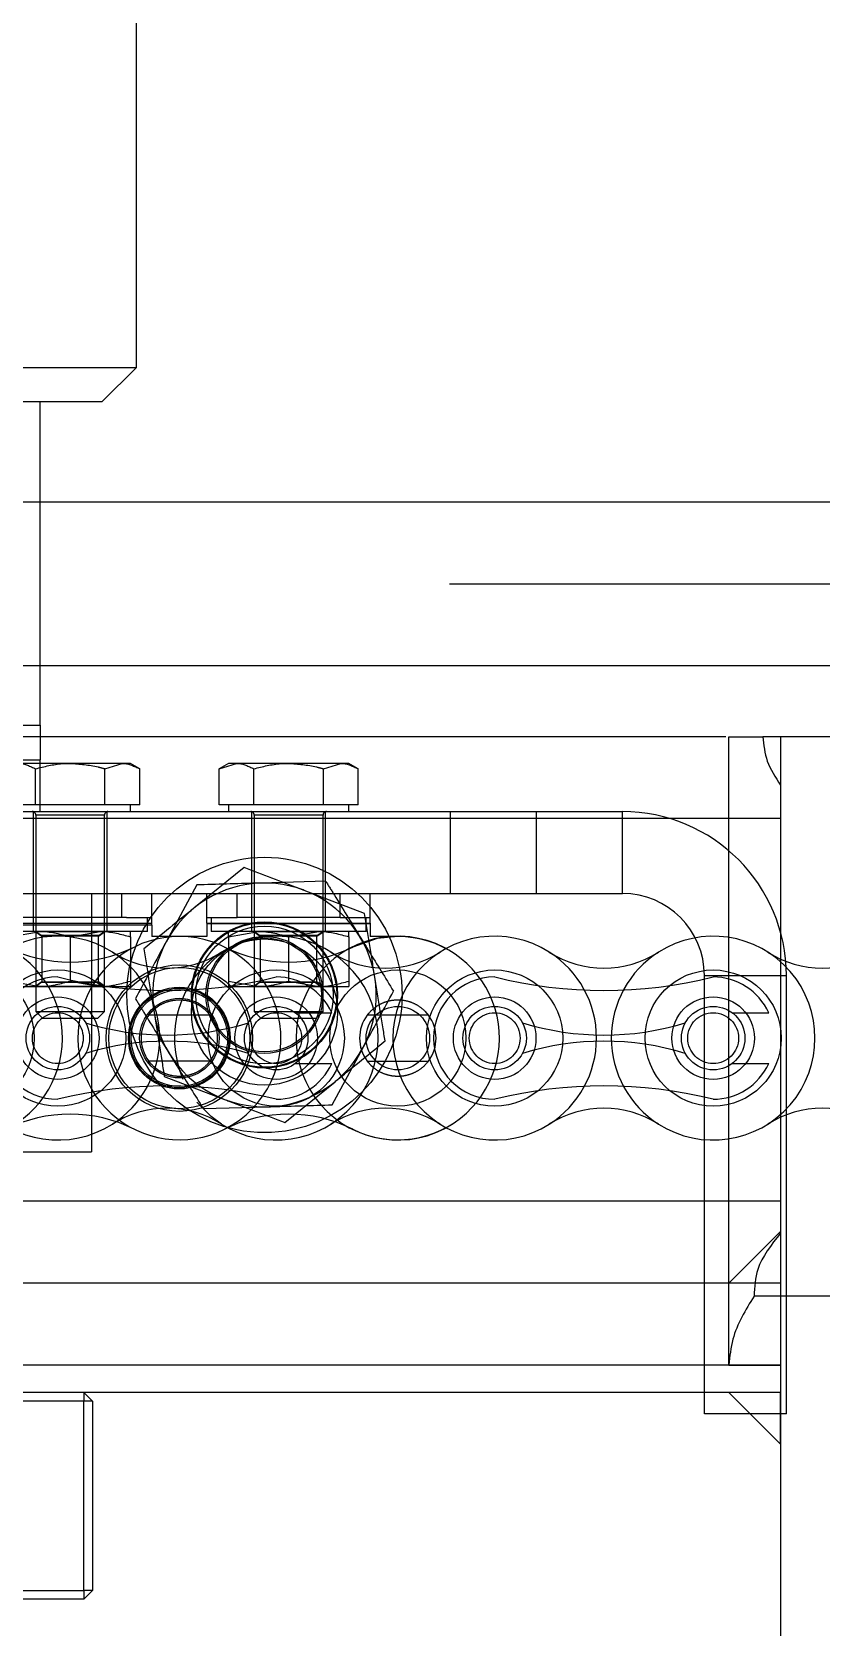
# Model space of a CAD drawing. Header units: metres. Extents: x 0 to 21025, y 0 to 14850.
# Drawn here: x 2208.5 to 2254.4, y 13221.3 to 13314 of the extents above; entities that cross this region are included whole.
import ezdxf

# ---------------------------------------------------------------- set-up
doc = ezdxf.new("R2010")
doc.units = ezdxf.units.M
doc.header["$LTSCALE"] = 25
doc.linetypes.add('DASHDOT', pattern=[25.4, 12.7, -6.35, 0, -6.35])
doc.linetypes.add('HIDDEN2', pattern=[4.7625, 3.175, -1.5875])
for name, color, linetype in [('SFU', 3, 'DASHDOT'), ('SL4', 4, 'Continuous'), ('ST1', 7, 'HIDDEN2')]:
    doc.layers.add(name, color=color, linetype=linetype)

msp = doc.modelspace()

# ---------------------------------------------------------------- linework, layer by layer
at = {"layer": 'SFU'}
for p, q in [((2214.549, 13294.484), (2214.549, 13318.284)), ((2178.949, 13294.484), (2214.549, 13294.484)), ((2212.549, 13292.484), (2214.549, 13294.484)), ((2212.549, 13292.484), (2178.949, 13292.484)), ((2208.949, 13286.681), (2208.949, 13292.484)), ((2208.949, 13273.704), (2208.949, 13286.681)), ((2206.86, 13273.704), (2208.949, 13273.704)), ((2193.949, 13271.684), (2208.949, 13271.684)), ((2210.699, 13271.484), (2207.668, 13271.484)), ((2208.678, 13269.084), (2208.678, 13271.171)), ((2208.949, 13268.684), (2208.949, 13271.684)), ((2213.73, 13271.484), (2210.699, 13271.484)), ((2212.72, 13271.171), (2213.73, 13271.484)), ((2212.72, 13269.084), (2212.72, 13271.171)), ((2214.199, 13271.484), (2213.73, 13271.484)), ((2214.741, 13271.171), (2214.199, 13271.484)), ((2214.741, 13269.084), (2214.741, 13271.171)), ((2219.358, 13271.171), (2220.368, 13271.484)), ((2219.899, 13271.484), (2219.358, 13271.171)), ((2219.358, 13269.084), (2219.358, 13271.171)), ((2220.368, 13271.484), (2219.899, 13271.484)), ((2223.399, 13271.484), (2220.368, 13271.484)), ((2221.378, 13269.084), (2221.378, 13271.171)), ((2226.43, 13271.484), (2223.399, 13271.484)), ((2225.42, 13271.171), (2226.43, 13271.484)), ((2225.42, 13269.084), (2225.42, 13271.171)), ((2226.899, 13271.484), (2226.43, 13271.484)), ((2227.441, 13271.171), (2226.899, 13271.484)), ((2227.441, 13269.084), (2227.441, 13271.171)), ((2125.089, 13268.684), (2232.809, 13268.684)), ((2208.678, 13269.084), (2207.668, 13269.084)), ((2208.549, 13268.684), (2208.549, 13263.921)), ((2210.699, 13269.084), (2208.678, 13269.084)), ((2212.699, 13268.484), (2208.699, 13268.484)), ((2208.699, 13268.484), (2208.699, 13257.074)), ((2212.72, 13269.084), (2210.699, 13269.084)), ((2212.699, 13257.074), (2212.699, 13268.484)), ((2213.73, 13269.084), (2212.72, 13269.084)), ((2212.849, 13263.921), (2212.849, 13268.684)), ((2214.741, 13269.084), (2213.73, 13269.084)), ((2214.199, 13268.684), (2214.199, 13269.084)), ((2220.368, 13269.084), (2219.358, 13269.084)), ((2219.899, 13269.084), (2219.899, 13268.684)), ((2221.378, 13269.084), (2220.368, 13269.084)), ((2221.249, 13268.684), (2221.249, 13263.921)), ((2223.399, 13269.084), (2221.378, 13269.084)), ((2225.399, 13268.484), (2221.399, 13268.484)), ((2221.399, 13268.484), (2221.399, 13257.074)), ((2225.42, 13269.084), (2223.399, 13269.084)), ((2225.399, 13257.074), (2225.399, 13268.484)), ((2226.43, 13269.084), (2225.42, 13269.084)), ((2225.549, 13263.921), (2225.549, 13268.684)), ((2227.441, 13269.084), (2226.43, 13269.084)), ((2226.899, 13268.684), (2226.899, 13269.084)), ((2232.809, 13263.921), (2232.809, 13268.684)), ((2232.809, 13268.684), (2237.809, 13268.684)), ((2237.809, 13263.921), (2237.809, 13268.684)), ((2237.809, 13268.684), (2242.809, 13268.684)), ((2242.809, 13263.921), (2242.809, 13268.684)), ((2125.089, 13263.921), (2232.809, 13263.921)), ((2208.549, 13263.921), (2208.549, 13262.521)), ((2211.945, 13263.921), (2211.945, 13248.921)), ((2212.849, 13262.521), (2212.849, 13263.921)), ((2213.699, 13262.521), (2213.699, 13263.921)), ((2215.449, 13262.521), (2215.449, 13263.921)), ((2218.649, 13262.521), (2218.649, 13263.921)), ((2220.399, 13262.521), (2220.399, 13263.921)), ((2221.249, 13263.921), (2221.249, 13262.521)), ((2225.549, 13262.521), (2225.549, 13263.921)), ((2226.399, 13262.521), (2226.399, 13263.921)), ((2228.149, 13262.521), (2228.149, 13263.921)), ((2232.809, 13263.921), (2237.809, 13263.921)), ((2237.809, 13263.921), (2242.809, 13263.921)), ((2215.449, 13262.171), (2205.949, 13262.171)), ((2215.449, 13262.084), (2205.949, 13262.084)), ((2213.983, 13262.521), (2207.415, 13262.521)), ((2208.549, 13262.521), (2208.549, 13261.721)), ((2212.849, 13261.721), (2212.849, 13262.521)), ((2213.983, 13262.521), (2215.449, 13262.521)), ((2215.199, 13261.721), (2215.199, 13262.521)), ((2215.449, 13262.084), (2215.449, 13262.521)), ((2215.449, 13262.084), (2215.449, 13261.426)), ((2218.649, 13262.521), (2220.399, 13262.521)), ((2218.649, 13262.209), (2218.649, 13262.521)), ((2218.649, 13262.209), (2228.149, 13262.209)), ((2218.649, 13262.209), (2218.649, 13261.426)), ((2218.649, 13262.171), (2228.149, 13262.171)), ((2218.899, 13262.521), (2218.899, 13261.721)), ((2226.399, 13262.521), (2220.399, 13262.521)), ((2221.249, 13262.521), (2221.249, 13261.721)), ((2225.549, 13261.721), (2225.549, 13262.521)), ((2226.399, 13262.521), (2228.149, 13262.521)), ((2227.899, 13261.721), (2227.899, 13262.521)), ((2228.149, 13262.209), (2228.149, 13262.521)), ((2228.149, 13262.209), (2228.149, 13261.426)), ((2215.199, 13261.721), (2206.199, 13261.721)), ((2207.199, 13261.409), (2208.949, 13261.721)), ((2208.699, 13261.721), (2208.699, 13261.696)), ((2208.699, 13261.721), (2209.049, 13261.476)), ((2212.699, 13261.696), (2208.699, 13261.696)), ((2208.699, 13261.696), (2209.049, 13261.451)), ((2212.349, 13261.476), (2209.049, 13261.476)), ((2209.049, 13261.476), (2209.049, 13261.451)), ((2212.349, 13261.451), (2209.049, 13261.451)), ((2209.049, 13261.451), (2209.049, 13258.766)), ((2210.699, 13261.409), (2212.449, 13261.721)), ((2210.699, 13261.409), (2210.699, 13258.834)), ((2212.349, 13261.476), (2212.699, 13261.721)), ((2212.349, 13261.451), (2212.699, 13261.696)), ((2212.349, 13261.451), (2212.349, 13261.476)), ((2212.349, 13258.766), (2212.349, 13261.451)), ((2212.699, 13261.696), (2212.699, 13261.721)), ((2214.199, 13261.409), (2214.199, 13258.834)), ((2217.049, 13261.426), (2215.449, 13261.426)), ((2218.649, 13261.426), (2217.049, 13261.426)), ((2227.899, 13261.721), (2218.899, 13261.721)), ((2219.899, 13261.409), (2221.649, 13261.721)), ((2219.899, 13261.409), (2219.899, 13258.834)), ((2221.399, 13261.721), (2221.749, 13261.476)), ((2221.399, 13261.721), (2221.399, 13261.696)), ((2225.399, 13261.696), (2221.399, 13261.696)), ((2221.399, 13261.696), (2221.749, 13261.451)), ((2225.049, 13261.476), (2221.749, 13261.476)), ((2221.749, 13261.476), (2221.749, 13261.451)), ((2225.049, 13261.451), (2221.749, 13261.451)), ((2221.749, 13261.451), (2221.749, 13258.766)), ((2223.399, 13261.409), (2225.149, 13261.721)), ((2223.399, 13261.409), (2223.399, 13258.834)), ((2225.049, 13261.476), (2225.399, 13261.721)), ((2225.049, 13261.451), (2225.399, 13261.696)), ((2225.049, 13261.451), (2225.049, 13261.476)), ((2225.049, 13258.766), (2225.049, 13261.451)), ((2225.399, 13261.696), (2225.399, 13261.721)), ((2226.899, 13261.409), (2226.899, 13258.834)), ((2229.749, 13261.426), (2228.149, 13261.426)), ((2247.572, 13259.159), (2252.334, 13259.159)), ((2247.572, 13233.684), (2247.572, 13259.159)), ((2252.334, 13233.684), (2252.334, 13259.159)), ((2207.199, 13258.834), (2208.949, 13258.521)), ((2207.199, 13258.521), (2208.949, 13258.521)), ((2209.049, 13258.792), (2208.699, 13258.547)), ((2209.049, 13258.766), (2208.699, 13258.521)), ((2208.699, 13258.547), (2212.699, 13258.547)), ((2208.949, 13258.521), (2212.449, 13258.521)), ((2209.049, 13258.792), (2212.349, 13258.792)), ((2209.049, 13258.766), (2212.349, 13258.766)), ((2210.699, 13258.834), (2212.449, 13258.521)), ((2212.699, 13258.547), (2212.349, 13258.792)), ((2212.699, 13258.521), (2212.349, 13258.766)), ((2212.449, 13258.521), (2214.199, 13258.521)), ((2219.899, 13258.834), (2221.649, 13258.521)), ((2219.899, 13258.521), (2221.649, 13258.521)), ((2221.749, 13258.792), (2221.399, 13258.547)), ((2221.749, 13258.766), (2221.399, 13258.521)), ((2221.399, 13258.547), (2225.399, 13258.547)), ((2221.649, 13258.521), (2225.149, 13258.521)), ((2221.749, 13258.792), (2225.049, 13258.792)), ((2221.749, 13258.766), (2225.049, 13258.766)), ((2223.399, 13258.834), (2225.149, 13258.521)), ((2225.399, 13258.547), (2225.049, 13258.792)), ((2225.399, 13258.521), (2225.049, 13258.766)), ((2225.149, 13258.521), (2226.899, 13258.521)), ((2208.699, 13257.074), (2212.699, 13257.074)), ((2208.699, 13257.074), (2209.089, 13256.684)), ((2209.089, 13256.684), (2212.309, 13256.684)), ((2212.309, 13256.684), (2212.699, 13257.074)), ((2218.829, 13256.856), (2215.269, 13256.856)), ((2221.399, 13257.074), (2225.399, 13257.074)), ((2221.399, 13257.074), (2221.789, 13256.684)), ((2221.789, 13256.684), (2225.009, 13256.684)), ((2225.009, 13256.684), (2225.399, 13257.074)), ((2228.059, 13256.968), (2227.969, 13256.856)), ((2231.529, 13256.856), (2227.969, 13256.856)), ((2231.529, 13256.856), (2231.356, 13257.061)), ((2218.829, 13254.186), (2215.269, 13254.186)), ((2215.359, 13254.074), (2215.269, 13254.186)), ((2218.829, 13254.186), (2218.656, 13253.982)), ((2227.969, 13254.186), (2231.529, 13254.186)), ((2195.447, 13248.921), (2211.945, 13248.921)), ((2252.334, 13233.684), (2247.572, 13233.684))]:
    msp.add_line(p, q, dxfattribs=at)
at = {"layer": 'SFU', "flags": 128}
for points in [[(2229.749, 13261.426), (2228.54, 13261.301), (2227.127, 13260.812)], [(2215.269, 13256.856), (2215.476, 13257.095), (2215.586, 13257.197)], [(2227.969, 13254.186), (2228.176, 13253.948), (2228.286, 13253.845)]]:
    msp.add_lwpolyline(points, dxfattribs=at)
at = {"layer": 'SFU'}
for centre, radius in [((2204.349, 13255.521), 4.255), ((2217.049, 13255.521), 4.255), ((2217.049, 13255.521), 4.1), ((2217.049, 13255.521), 4.1), ((2217.049, 13255.521), 4.1), ((2217.049, 13255.521), 4.1), ((2229.749, 13255.521), 3.96), ((2217.049, 13255.521), 2.955), ((2217.049, 13255.521), 2.892), ((2217.049, 13255.521), 2.803), ((2217.049, 13255.521), 2.314), ((2229.749, 13255.521), 1.845)]:
    msp.add_circle(centre, radius, dxfattribs=at)
for centre, radius, start, end in [((2208.499, 13268.484), 0.2, 0, 90), ((2212.899, 13268.484), 0.2, 90, 180), ((2221.199, 13268.484), 0.2, 0, 90), ((2225.599, 13268.484), 0.2, 90, 180), ((2242.809, 13259.159), 9.525, 0, 90), ((2242.809, 13259.159), 4.762, 0, 90), ((2204.349, 13255.521), 5.905, 243.64084, 90), ((2210.699, 13268.336), 8.397, 243.64084, 296.35916), ((2217.049, 13255.521), 5.905, 90, 296.35916), ((2217.049, 13255.521), 5.905, 296.35916, 90), ((2223.399, 13268.336), 8.397, 243.64084, 296.35916), ((2229.749, 13255.521), 5.92, 57.56669, 302.43331), ((2229.749, 13255.521), 5.905, 243.64084, 90), ((2217.049, 13255.521), 2.225, 143.1301, 216.8699), ((2217.049, 13255.521), 2.225, 323.1301, 36.8699), ((2229.749, 13255.521), 2.225, 143.1301, 216.8699), ((2229.749, 13255.521), 2.225, 323.1301, 36.8699), ((2210.699, 13242.706), 8.397, 63.64084, 116.35916), ((2223.399, 13242.706), 8.397, 63.64084, 116.35916)]:
    msp.add_arc(centre, radius, start, end, dxfattribs=at)
for points, knots in [([(2208.949, 13273.704), (2208.949, 13273.357), (2208.949, 13272.684), (2208.949, 13271.886), (2208.949, 13271.76), (2208.949, 13271.684)], [0, 0, 0, 0, 0.297736, 0.577022, 1, 1, 1, 1]), ([(2207.668, 13271.484), (2207.692, 13271.483), (2208.033, 13271.479), (2208.368, 13271.319), (2208.678, 13271.171)], [0, 0, 0, 0, 0.070174, 1, 1, 1, 1]), ([(2208.678, 13271.171), (2209.197, 13271.3), (2209.864, 13271.466), (2210.547, 13271.481), (2210.699, 13271.484)], [0, 0, 0, 0, 0.778131, 1, 1, 1, 1]), ([(2210.699, 13271.484), (2211.248, 13271.443), (2211.932, 13271.392), (2212.589, 13271.208), (2212.72, 13271.171)], [0, 0, 0, 0, 0.801725, 1, 1, 1, 1]), ([(2213.73, 13271.484), (2213.754, 13271.483), (2214.095, 13271.479), (2214.43, 13271.319), (2214.741, 13271.171)], [0, 0, 0, 0, 0.070174, 1, 1, 1, 1]), ([(2220.368, 13271.484), (2220.392, 13271.483), (2220.733, 13271.479), (2221.068, 13271.319), (2221.378, 13271.171)], [0, 0, 0, 0, 0.070174, 1, 1, 1, 1]), ([(2221.378, 13271.171), (2221.897, 13271.3), (2222.564, 13271.466), (2223.247, 13271.481), (2223.399, 13271.484)], [0, 0, 0, 0, 0.778131, 1, 1, 1, 1]), ([(2223.399, 13271.484), (2223.948, 13271.443), (2224.632, 13271.392), (2225.289, 13271.208), (2225.42, 13271.171)], [0, 0, 0, 0, 0.801725, 1, 1, 1, 1]), ([(2226.43, 13271.484), (2226.454, 13271.483), (2226.795, 13271.479), (2227.13, 13271.319), (2227.441, 13271.171)], [0, 0, 0, 0, 0.070174, 1, 1, 1, 1]), ([(2208.949, 13261.721), (2208.991, 13261.721), (2209.582, 13261.716), (2210.161, 13261.557), (2210.699, 13261.409)], [0, 0, 0, 0, 0.070174, 1, 1, 1, 1]), ([(2212.449, 13261.721), (2212.491, 13261.721), (2213.082, 13261.716), (2213.661, 13261.557), (2214.199, 13261.409)], [0, 0, 0, 0, 0.0701742, 1, 1, 1, 1]), ([(2214.199, 13261.409), (2214.199, 13261.456), (2214.199, 13261.639), (2214.199, 13261.686), (2214.199, 13261.721)], [0, 0, 0, 0, 0.257551, 1, 1, 1, 1]), ([(2219.899, 13261.409), (2219.899, 13261.456), (2219.899, 13261.639), (2219.899, 13261.686), (2219.899, 13261.721)], [0, 0, 0, 0, 0.257551, 1, 1, 1, 1]), ([(2221.649, 13261.721), (2221.691, 13261.721), (2222.282, 13261.716), (2222.861, 13261.557), (2223.399, 13261.409)], [0, 0, 0, 0, 0.070174, 1, 1, 1, 1]), ([(2225.149, 13261.721), (2225.191, 13261.721), (2225.782, 13261.716), (2226.361, 13261.557), (2226.899, 13261.409)], [0, 0, 0, 0, 0.0701742, 1, 1, 1, 1]), ([(2226.899, 13261.409), (2226.899, 13261.456), (2226.899, 13261.639), (2226.899, 13261.686), (2226.899, 13261.721)], [0, 0, 0, 0, 0.257551, 1, 1, 1, 1]), ([(2208.949, 13258.521), (2208.991, 13258.522), (2209.582, 13258.526), (2210.161, 13258.685), (2210.699, 13258.834)], [0, 0, 0, 0, 0.070174, 1, 1, 1, 1]), ([(2212.449, 13258.521), (2212.491, 13258.522), (2213.082, 13258.526), (2213.661, 13258.685), (2214.199, 13258.834)], [0, 0, 0, 0, 0.0701742, 1, 1, 1, 1]), ([(2214.199, 13258.834), (2214.199, 13258.787), (2214.199, 13258.603), (2214.199, 13258.556), (2214.199, 13258.521)], [0, 0, 0, 0, 0.257551, 1, 1, 1, 1]), ([(2219.899, 13258.834), (2219.899, 13258.787), (2219.899, 13258.603), (2219.899, 13258.556), (2219.899, 13258.521)], [0, 0, 0, 0, 0.257551, 1, 1, 1, 1]), ([(2221.649, 13258.521), (2221.691, 13258.522), (2222.282, 13258.526), (2222.861, 13258.685), (2223.399, 13258.834)], [0, 0, 0, 0, 0.070174, 1, 1, 1, 1]), ([(2225.149, 13258.521), (2225.191, 13258.522), (2225.782, 13258.526), (2226.361, 13258.685), (2226.899, 13258.834)], [0, 0, 0, 0, 0.0701742, 1, 1, 1, 1]), ([(2226.899, 13258.834), (2226.899, 13258.787), (2226.899, 13258.603), (2226.899, 13258.556), (2226.899, 13258.521)], [0, 0, 0, 0, 0.257551, 1, 1, 1, 1]), ([(2215.269, 13256.856), (2215.381, 13256.986), (2215.6, 13257.242), (2216.04, 13257.525), (2216.529, 13257.706), (2217.049, 13257.766), (2217.57, 13257.706), (2218.059, 13257.525), (2218.499, 13257.242), (2218.718, 13256.986), (2218.829, 13256.856)], [0, 0, 0, 0, 0.130043, 0.255982, 0.379107, 0.5, 0.620893, 0.744018, 0.869957, 1, 1, 1, 1]), ([(2227.969, 13256.856), (2228.081, 13256.986), (2228.3, 13257.242), (2228.74, 13257.525), (2229.229, 13257.706), (2229.749, 13257.766), (2230.27, 13257.706), (2230.759, 13257.525), (2231.199, 13257.242), (2231.418, 13256.986), (2231.529, 13256.856)], [0, 0, 0, 0, 0.130043, 0.255982, 0.379107, 0.5, 0.620893, 0.744018, 0.869957, 1, 1, 1, 1]), ([(2218.829, 13254.186), (2218.718, 13254.056), (2218.499, 13253.801), (2218.059, 13253.517), (2217.57, 13253.337), (2217.049, 13253.276), (2216.529, 13253.337), (2216.04, 13253.517), (2215.6, 13253.801), (2215.381, 13254.056), (2215.269, 13254.186)], [0, 0, 0, 0, 0.130043, 0.255982, 0.379107, 0.5, 0.620893, 0.744018, 0.869957, 1, 1, 1, 1]), ([(2231.529, 13254.186), (2231.418, 13254.056), (2231.199, 13253.801), (2230.759, 13253.517), (2230.27, 13253.337), (2229.749, 13253.276), (2229.229, 13253.337), (2228.74, 13253.517), (2228.3, 13253.801), (2228.081, 13254.056), (2227.969, 13254.186)], [0, 0, 0, 0, 0.130043, 0.255982, 0.379107, 0.5, 0.620893, 0.744018, 0.869957, 1, 1, 1, 1])]:
    msp.add_open_spline(points, degree=3, knots=knots, dxfattribs=at)
at = {"layer": 'SL4'}
for p, q in [((2155.821, 13286.681), (2875.564, 13286.681)), ((2875.564, 13277.156), (2167.668, 13277.156)), ((2248.821, 13273.031), (2171.991, 13273.031)), ((2248.996, 13268.274), (2248.996, 13273.031)), ((2251.996, 13273.031), (2250.966, 13273.031)), ((2251.996, 13273.031), (2251.996, 13270.212)), ((2258.346, 13273.031), (2251.996, 13273.031)), ((2251.996, 13273.031), (2251.996, 13240.531)), ((2248.996, 13268.274), (2176.501, 13268.274)), ((2251.996, 13268.274), (2248.996, 13268.274)), ((2248.996, 13246.044), (2248.996, 13268.274)), ((2220.806, 13265.442), (2217.894, 13263.074)), ((2227.818, 13262.767), (2224.312, 13264.104)), ((2216.173, 13253.295), (2219.679, 13251.958)), ((2223.186, 13250.621), (2226.097, 13252.989)), ((2248.996, 13246.044), (2196.996, 13246.044)), ((2248.996, 13241.281), (2248.996, 13246.044)), ((2251.996, 13246.044), (2248.996, 13246.044)), ((2248.996, 13241.281), (2251.996, 13244.281)), ((2251.996, 13244.191), (2251.996, 13240.531)), ((2248.996, 13241.281), (2195.016, 13241.281)), ((2248.996, 13236.524), (2248.996, 13241.281)), ((2251.996, 13240.531), (2250.459, 13240.531)), ((2251.996, 13240.531), (2251.996, 13236.524)), ((2258.346, 13240.531), (2251.996, 13240.531)), ((2251.996, 13240.531), (2251.996, 13128.831)), ((2251.996, 13236.524), (2197.307, 13236.524)), ((2248.996, 13236.524), (2251.996, 13236.524)), ((2251.996, 13236.524), (2251.996, 13234.931)), ((2251.996, 13234.931), (2198.019, 13234.931)), ((2211.496, 13234.931), (2211.496, 13234.431)), ((2211.996, 13234.431), (2211.496, 13234.931)), ((2248.996, 13234.931), (2251.996, 13231.931)), ((2251.996, 13234.931), (2248.996, 13234.931)), ((2251.996, 13231.931), (2251.996, 13234.931)), ((2211.496, 13234.431), (2198.237, 13234.431)), ((2211.496, 13223.431), (2211.496, 13234.431)), ((2211.996, 13234.431), (2211.496, 13234.431)), ((2211.996, 13234.431), (2211.996, 13223.431)), ((2202.406, 13223.431), (2211.496, 13223.431)), ((2211.496, 13222.931), (2202.568, 13222.931)), ((2211.496, 13223.431), (2211.496, 13222.931)), ((2211.996, 13223.431), (2211.496, 13223.431)), ((2211.996, 13223.431), (2211.496, 13222.931))]:
    msp.add_line(p, q, dxfattribs=at)
msp.add_circle((2083.564, 13184.681), 125, dxfattribs=at)
for start, end in [(69.1229, 129.1229), (9.1229, 69.1229), (129.1229, 189.1229), (309.1229, 9.1229), (189.1229, 249.1229), (249.1229, 309.1229)]:
    msp.add_arc((2221.996, 13258.031), 6.5, start, end, dxfattribs=at)
for points, knots in [([(2248.996, 13273.031), (2249.061, 13273.031), (2249.192, 13273.031), (2249.99, 13273.031), (2250.638, 13273.031), (2250.966, 13273.031)], [0, 0, 0, 0, 0.331384, 0.661532, 1, 1, 1, 1]), ([(2250.966, 13273.031), (2251.016, 13272.554), (2251.118, 13271.57), (2251.698, 13270.674), (2251.996, 13270.212)], [0, 0, 0, 0, 0.485291, 1, 1, 1, 1]), ([(2224.312, 13264.104), (2224.229, 13264.136), (2223.045, 13264.588), (2221.885, 13265.03), (2220.806, 13265.442)], [0, 0, 0, 0, 0.070215, 1, 1, 1, 1]), ([(2217.894, 13263.074), (2217.825, 13263.018), (2216.842, 13262.218), (2215.879, 13261.434), (2214.983, 13260.706)], [0, 0, 0, 0, 0.070215, 1, 1, 1, 1]), ([(2228.413, 13259.062), (2228.365, 13259.365), (2228.163, 13260.619), (2227.967, 13261.841), (2227.818, 13262.767)], [0, 0, 0, 0, 0.241851, 1, 1, 1, 1]), ([(2214.983, 13260.706), (2215.132, 13259.78), (2215.328, 13258.558), (2215.529, 13257.304), (2215.578, 13257.001)], [0, 0, 0, 0, 0.7581486, 1, 1, 1, 1]), ([(2229.009, 13255.356), (2228.965, 13255.626), (2228.771, 13256.833), (2228.57, 13258.088), (2228.413, 13259.062)], [0, 0, 0, 0, 0.223713, 1, 1, 1, 1]), ([(2215.578, 13257.001), (2215.734, 13256.027), (2215.936, 13254.772), (2216.13, 13253.565), (2216.173, 13253.295)], [0, 0, 0, 0, 0.776287, 1, 1, 1, 1]), ([(2226.097, 13252.989), (2226.166, 13253.045), (2227.149, 13253.844), (2228.113, 13254.628), (2229.009, 13255.356)], [0, 0, 0, 0, 0.070215, 1, 1, 1, 1]), ([(2219.679, 13251.958), (2219.762, 13251.926), (2220.947, 13251.475), (2222.107, 13251.032), (2223.186, 13250.621)], [0, 0, 0, 0, 0.070215, 1, 1, 1, 1]), ([(2251.996, 13244.191), (2251.456, 13243.508), (2250.55, 13242.364), (2250.485, 13241.058), (2250.459, 13240.531)], [0, 0, 0, 0, 0.595978, 1, 1, 1, 1]), ([(2250.459, 13240.531), (2249.961, 13239.723), (2249.192, 13238.475), (2249.047, 13237.032), (2248.996, 13236.524)], [0, 0, 0, 0, 0.648144, 1, 1, 1, 1])]:
    msp.add_open_spline(points, degree=3, knots=knots, dxfattribs=at)
at = {"layer": 'ST1'}
for p, q in [((1875.564, 13281.919), (2875.564, 13281.919)), ((2875.564, 13277.156), (1875.564, 13277.156)), ((2251.996, 13268.274), (1957.238, 13268.274)), ((2251.996, 13268.274), (2248.996, 13268.274)), ((2225.56, 13264.636), (2221.809, 13264.529)), ((2218.058, 13264.421), (2216.276, 13261.118)), ((2223.786, 13256.997), (2225.91, 13256.997)), ((2249.186, 13256.997), (2251.31, 13256.997)), ((2225.934, 13251.642), (2227.716, 13254.944)), ((2223.786, 13254.045), (2225.91, 13254.045)), ((2249.186, 13254.045), (2251.31, 13254.045)), ((2218.431, 13251.426), (2222.182, 13251.534)), ((2251.996, 13246.044), (1951.996, 13246.044)), ((2251.996, 13246.044), (2248.996, 13246.044)), ((2251.996, 13241.281), (2248.996, 13241.281)), ((2248.996, 13236.524), (1961.996, 13236.524))]:
    msp.add_line(p, q, dxfattribs=at)
at = {"layer": 'ST1', "flags": 128}
msp.add_lwpolyline([(2219.504, 13250.525), (2218.906, 13250.959), (2218.072, 13251.803)], dxfattribs=at)
at = {"layer": 'ST1'}
for centre, radius in [((2221.996, 13258.031), 8), ((2221.996, 13258.031), 4.25), ((2221.996, 13258.031), 4.2), ((2221.996, 13258.031), 4), ((2221.996, 13257.031), 4.25), ((2221.996, 13258.031), 3.4), ((2221.996, 13258.031), 3.31), ((2209.979, 13255.521), 3.96), ((2222.679, 13255.521), 3.96), ((2235.379, 13255.521), 3.96), ((2248.079, 13255.521), 3.96), ((2209.979, 13255.521), 2.398), ((2209.979, 13255.521), 1.845), ((2222.679, 13255.521), 2.399), ((2222.679, 13255.521), 1.845), ((2235.379, 13255.521), 2.398), ((2235.379, 13255.521), 1.845), ((2248.079, 13255.521), 2.398), ((2248.079, 13255.521), 1.845), ((2209.979, 13255.521), 1.476), ((2222.679, 13255.521), 1.476), ((2235.379, 13255.521), 1.476), ((2248.079, 13255.521), 1.476)]:
    msp.add_circle(centre, radius, dxfattribs=at)
for centre, radius, start, end in [((2209.979, 13255.521), 5.92, 57.56669, 302.43331), ((2222.679, 13255.521), 5.92, 237.56669, 122.43331), ((2235.379, 13255.521), 5.92, 57.56669, 302.43331), ((2248.079, 13255.521), 5.92, 237.56669, 122.43331), ((2216.329, 13265.514), 5.92, 237.56669, 302.43331), ((2209.979, 13255.521), 5.92, 302.43324, 57.56672), ((2222.679, 13255.521), 5.92, 122.43327, 203.66856), ((2229.029, 13265.514), 5.92, 237.56669, 302.43331), ((2241.729, 13265.514), 5.92, 237.56669, 302.43331), ((2235.379, 13255.521), 5.92, 302.43324, 57.56676), ((2248.079, 13255.521), 5.92, 122.43324, 237.56676), ((2254.429, 13265.514), 5.92, 237.56669, 302.43331), ((2209.979, 13255.521), 3.552, 90, 270), ((2216.329, 13284.618), 26.322, 256.04015, 283.95985), ((2222.679, 13255.521), 3.552, 24.55336, 90), ((2235.379, 13255.521), 3.552, 90, 270), ((2241.729, 13284.618), 26.322, 256.04015, 283.95985), ((2248.079, 13255.521), 3.552, 24.55336, 90), ((2216.329, 13271.874), 16.175, 252.993, 287.007), ((2241.729, 13271.874), 16.175, 252.993, 287.007), ((2216.329, 13239.169), 16.175, 72.993, 107.007), ((2241.729, 13239.169), 16.175, 72.993, 107.007), ((2222.679, 13255.521), 3.552, 270, 335.44664), ((2248.079, 13255.521), 3.552, 270, 335.44664), ((2216.329, 13226.424), 26.322, 76.04015, 103.95985), ((2241.729, 13226.424), 26.322, 76.04015, 103.95985), ((2216.329, 13245.528), 5.92, 57.56669, 122.43331), ((2229.029, 13245.528), 5.92, 57.56669, 122.43331), ((2241.729, 13245.528), 5.92, 57.56669, 122.43331), ((2254.429, 13245.528), 5.92, 57.56669, 122.43331)]:
    msp.add_arc(centre, radius, start, end, dxfattribs=at)
for points, knots in [([(2221.809, 13264.529), (2221.72, 13264.526), (2220.453, 13264.49), (2219.212, 13264.454), (2218.058, 13264.421)], [0, 0, 0, 0, 0.070215, 1, 1, 1, 1]), ([(2225.56, 13264.636), (2225.726, 13264.368), (2226.367, 13263.327), (2227.034, 13262.245), (2227.529, 13261.442)], [0, 0, 0, 0, 0.257551, 1, 1, 1, 1]), ([(2216.276, 13261.118), (2216.233, 13261.04), (2215.631, 13259.925), (2215.042, 13258.832), (2214.493, 13257.816)], [0, 0, 0, 0, 0.0702148, 1, 1, 1, 1]), ([(2227.529, 13261.442), (2227.708, 13261.151), (2228.375, 13260.07), (2229.024, 13259.017), (2229.498, 13258.247)], [0, 0, 0, 0, 0.268634, 1, 1, 1, 1]), ([(2227.716, 13254.944), (2227.758, 13255.022), (2228.36, 13256.138), (2228.95, 13257.231), (2229.498, 13258.247)], [0, 0, 0, 0, 0.070215, 1, 1, 1, 1]), ([(2214.493, 13257.816), (2214.659, 13257.547), (2215.3, 13256.506), (2215.967, 13255.424), (2216.462, 13254.621)], [0, 0, 0, 0, 0.257551, 1, 1, 1, 1]), ([(2216.462, 13254.621), (2216.641, 13254.33), (2217.308, 13253.249), (2217.957, 13252.196), (2218.431, 13251.426)], [0, 0, 0, 0, 0.268634, 1, 1, 1, 1]), ([(2222.182, 13251.534), (2222.271, 13251.536), (2223.538, 13251.573), (2224.779, 13251.608), (2225.934, 13251.642)], [0, 0, 0, 0, 0.070215, 1, 1, 1, 1])]:
    msp.add_open_spline(points, degree=3, knots=knots, dxfattribs=at)

doc.saveas('drawing.dxf')
